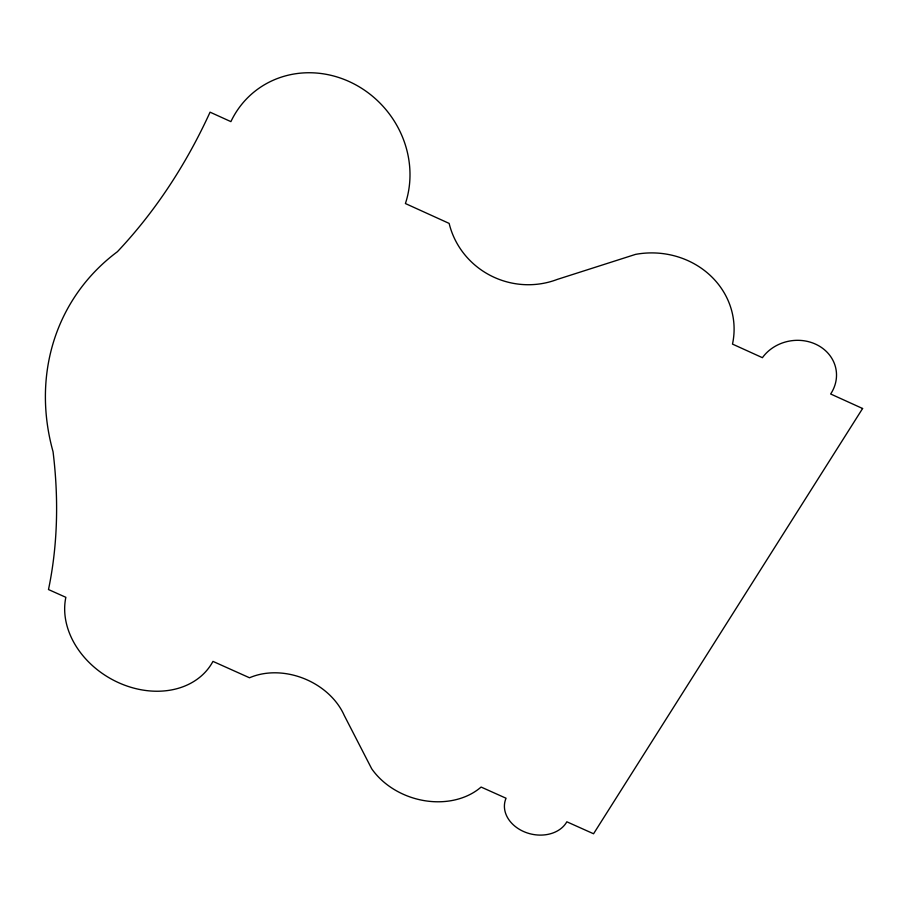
<?xml version="1.0" encoding="UTF-8"?>
<svg xmlns="http://www.w3.org/2000/svg" width="908" height="908" viewBox="0 0 908 908"><rect width="100%" height="100%" fill="white"/><g stroke="black" fill="none" stroke-linecap="round" stroke-linejoin="round"><path stroke-width="1.36" d="M862.6 408.498L593.56 833.771L566.842 821.797A32.847 25.651 12.9 0 1 525.426 832.284A32.847 25.651 12.9 0 1 506.051 798.234L481.104 787.054A68.872 54.855 17.2 0 1 371.678 768.736L344.234 715.402A65.126 51.359 22.8 0 0 249.518 677.777L212.96 661.387A81.028 64.389 29.7 0 1 119.788 683.213A81.028 64.389 29.7 0 1 65.853 597.316L48.487 589.542A576.557 401.665 44.9 0 0 53.05 451.719A233.197 202.291 31.3 0 1 117.404 251.709A794.443 579.826 64 0 0 210.066 112.172L230.893 121.627A97.848 90.698 49 0 1 350.284 82.072A97.848 90.698 49 0 1 405.411 203.54L449.142 223.402A80.245 77.895 16.4 0 0 557.308 279.403L635.566 254.376A82.673 76.454 -1.3 0 1 732.495 344.098L762.414 357.684A40.497 35.98 -9.3 0 1 817.745 345.222A40.497 35.98 -9.3 0 1 830.65 393.993L862.6 408.498"/></g></svg>
